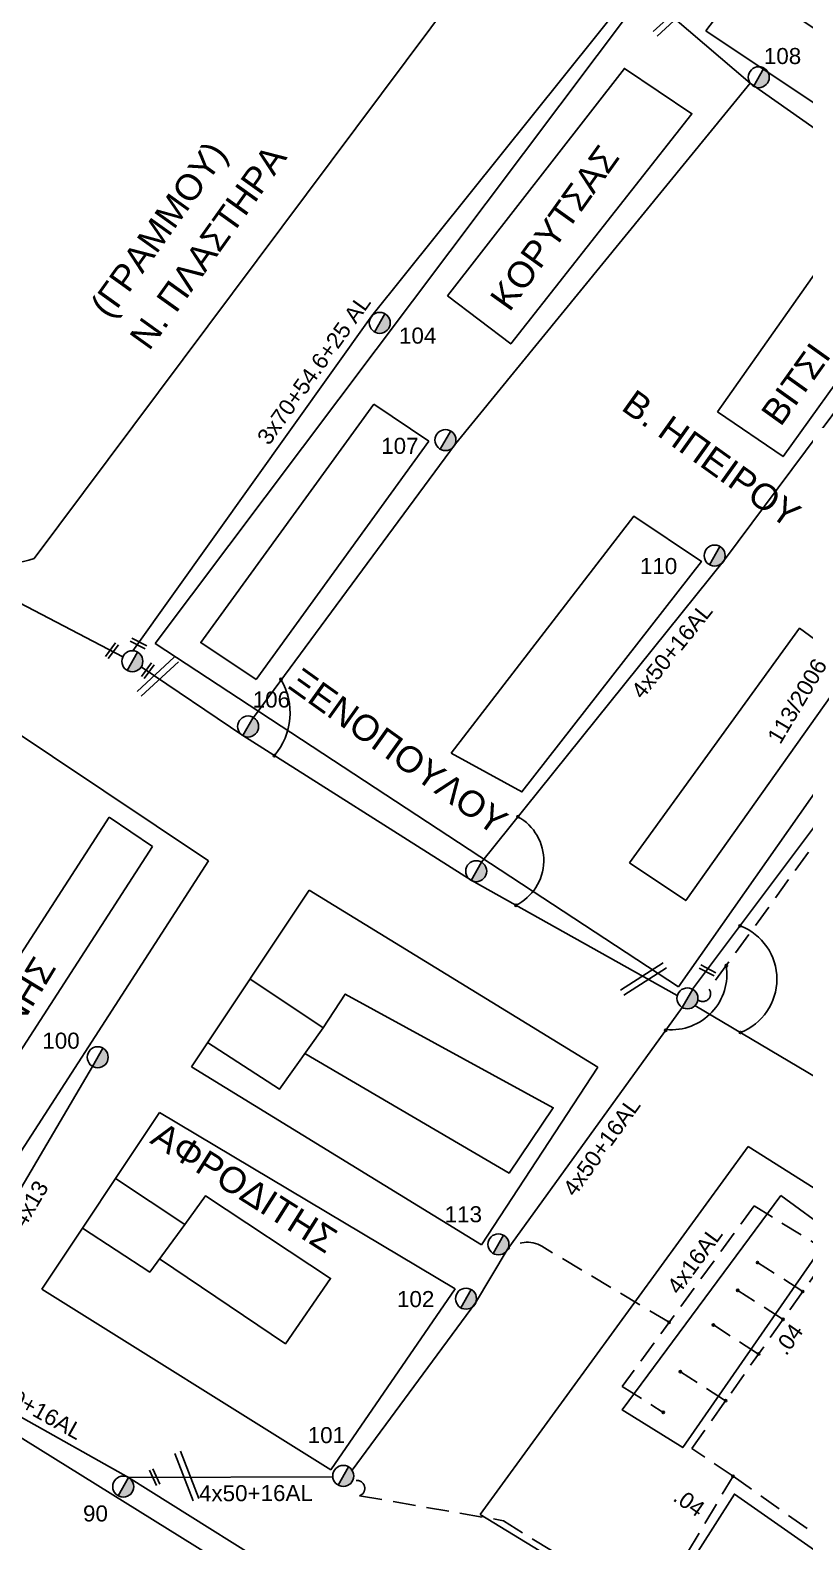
# Model space of a CAD drawing. Header units: millimetres. Extents: x 1091 to 3521, y 1177 to 2968.
# Drawn here: x 1917.6 to 2004.6, y 2706.1 to 2875.7 of the extents above; entities that cross this region are included whole.
import ezdxf
from ezdxf.enums import TextEntityAlignment as Align

# ---------------------------------------------------------------- set-up
doc = ezdxf.new("R2010")
doc.units = ezdxf.units.MM
doc.linetypes.add('DASHED', pattern=[19.05, 12.7, -6.35])
for name, color, linetype, lineweight in [('4x13', 7, 'Continuous', 30), ('4x50 + 13_5', 7, 'SYN_LINE', 30), ('Άγνωστα', 7, 'Continuous', 30), ('Γυμνά εναέρια ΧΤ και ΦΟΠ (3Φ)   4x50+16AL', 7, 'Continuous', 30), ('Συνεστραμμένα ΧΤ   3x70+54.6+25 AL', 7, 'SYN_LINE', 30), ('Υπόγεια Καλώδια Δικτύου ΧΤ   .04', 7, 'DASHED', 30), ('Υπόγεια Καλώδια Δικτύου ΧΤ   .10', 7, 'DASHED', 30), ('Υπόγεια καλώδια Παροχών ΧΤ   4x16AL', 7, 'DASHED', 30)]:
    doc.layers.add(name, color=color, linetype=linetype, lineweight=lineweight)
for name, color, linetype in [('TEXT ΚΑΛΩΔΙΩΝ', 7, 'Continuous'), ('ΑΓΝΩΣΤΟ ΥΠΟΓΕΙΟ ΚΑΛΩΔΙΟ', 7, 'DASHED'), ('Μηχανική τομή', 7, 'Continuous'), ('Στύλος ΦΜ', 7, 'Continuous'), ('Στύλος ΦΜ @ 1', 7, 'Continuous'), ('Συνδέσεις', 7, 'Continuous'), ('Τομή', 7, 'Continuous'), ('Υπόβαθρο ΔΕΗ', 7, 'Continuous')]:
    doc.layers.add(name, color=color, linetype=linetype)
doc.styles.add('arial', font='arial.ttf')
doc.styles.get("Standard").update_dxf_attribs({"font": 'arial.ttf', "height": 1.8})
doc.linetypes.add('SYN_LINE', pattern='A,0.5,-0.0001,["/\\/\\/\\/",Standard,S=0.1,R=0,X=0,Y=-0.05],-0.25', length=0.7501)

# ---------------------------------------------------------------- blocks, each defined once
blk = doc.blocks.new('ΥΠΑΡΧΩΝ ΤΣΙΜΕΝΤΕΝΙΟΣ ΣΤΥΛΟΣ')
at = {"layer": 'Στύλος ΦΜ'}
blk.add_hatch(color=7, dxfattribs=at).paths.add_polyline_path([(-1.29, -2.28, 0.574793), (2.62, 0, 0.268822), (1.3, 2.27)])
at = {"layer": 'Στύλος ΦΜ', "color": 7}
blk.add_line((-1.29, -2.28), (1.3, 2.27), dxfattribs=at)
blk.add_circle((0, 0), 2.62, dxfattribs=at)
at = {"layer": 'Στύλος ΦΜ', "flags": 4}
for tag, p in [('ΑΡΙΘΜΟΣ', (-4.68, 8.05)), ('ΤΥΠΟΣ', (-4.91, 3.03))]:
    blk.add_attdef(tag, p, '', height=4, dxfattribs=at)
blk = doc.blocks.new('_ΣΥΝΔΕΣΗ')
at = {"layer": 'Συνδέσεις', "linetype": 'SYN_LINE', "ltscale": 40}
blk.add_hatch(color=256, dxfattribs=at).paths.add_polyline_path([(0.5, -0.01, 1), (-0.5, -0.01, 1)])
at = {"layer": 'Συνδέσεις'}
blk.add_circle((0, -0.01), 0.5, dxfattribs=at)
blk = doc.blocks.new('ΤΟΜΗ')
at = {"layer": 'Τομή', "ltscale": 40}
for p, q in [((11.33, -0.65), (-11.4, -0.65)), ((11.33, -3.42), (-11.4, -3.42))]:
    blk.add_line(p, q, dxfattribs=at)
blk = doc.blocks.new('ΜΗΧΑΝΙΚΗ ΤΟΜΗ')
at = {"layer": 'Μηχανική τομή', "ltscale": 40}
for p, q in [((-3.79, 1.21), (3.79, 1.21)), ((3.79, -0.34), (-3.79, -0.34))]:
    blk.add_line(p, q, dxfattribs=at)

msp = doc.modelspace()

# ---------------------------------------------------------------- linework, layer by layer
at = {"layer": '4x13', "color": 2, "lineweight": -3, "ltscale": 0.1}
msp.add_lwpolyline([(1903.2, 2728.21), (1911.39, 2737.12), (1924.58, 2759.45)], dxfattribs=at)
at = {"layer": '4x50 + 13_5', "color": 5, "lineweight": -3, "ltscale": 0.1}
msp.add_lwpolyline([(1930.05, 2804.31), (1941.47, 2796.58), (1967.09, 2780.34), (1990.26, 2767.42)], dxfattribs=at)
at = {"layer": '4x50 + 13_5', "color": 30, "lineweight": -3, "ltscale": 0.1}
msp.add_lwpolyline([(1992.24, 2766.27), (2026.08, 2746.23)], dxfattribs=at)
at = {"layer": 'ΑΓΝΩΣΤΟ ΥΠΟΓΕΙΟ ΚΑΛΩΔΙΟ', "color": 6, "lineweight": -3, "ltscale": 0.2}
msp.add_lwpolyline([(1989.34, 2730.73), (1975.06, 2739.26, 0.334136), (1971.16, 2738.85, 1.647557)], format="xyb", dxfattribs=at)
for points in [[(2004.35, 2734.19), (1999.26, 2737.44)], [(2002.14, 2731.06), (1997.05, 2734.31)], [(1999.39, 2727.17), (1994.31, 2730.43)], [(1995.69, 2721.93), (1990.6, 2725.18)]]:
    msp.add_lwpolyline(points, dxfattribs=at)
at = {"layer": 'Γυμνά εναέρια ΧΤ και ΦΟΠ (3Φ)   4x50+16AL', "color": 5, "lineweight": -3, "ltscale": 0.1}
for points in [[(1986.4, 2880.14), (1998.46, 2869.79), (2022.75, 2852.74), (2045.54, 2840.48)], [(1965.33, 2829.34), (1998.46, 2869.79)], [(2022.75, 2852.74), (1995.55, 2816.32)], [(1942.64, 2798.62), (1965.33, 2829.34)], [(1968.26, 2782.38), (1995.55, 2816.32)]]:
    msp.add_lwpolyline(points, dxfattribs=at)
at = {"layer": 'Γυμνά εναέρια ΧΤ και ΦΟΠ (3Φ)   4x50+16AL', "color": 30, "lineweight": -3, "ltscale": 0.1}
msp.add_lwpolyline([(1991.98, 2768.12), (2010.84, 2793.27), (2021.78, 2809.13), (2047.71, 2839.84), (2063.63, 2861.88)], dxfattribs=at)
at = {"layer": 'Γυμνά εναέρια ΧΤ και ΦΟΠ (3Φ)   4x50+16AL', "color": 6, "lineweight": -3, "ltscale": 0.1}
for points in [[(1953.73, 2714.13), (1967.6, 2732.9), (1971.16, 2738.85), (1990.81, 2766.07)], [(1928.62, 2713.31), (1951.57, 2713.39)]]:
    msp.add_lwpolyline(points, dxfattribs=at)
at = {"layer": 'Γυμνά εναέρια ΧΤ και ΦΟΠ (3Φ)   4x50+16AL', "color": 27, "lineweight": -3, "ltscale": 0.1}
msp.add_lwpolyline([(1903.79, 2727.24), (1928.62, 2713.31), (1949.41, 2700.28), (1974.56, 2686.75)], dxfattribs=at)
at = {"layer": 'Συνεστραμμένα ΧΤ   3x70+54.6+25 AL', "color": 27, "lineweight": -3, "ltscale": 15}
msp.add_lwpolyline([(1929.1, 2806.1), (1955.95, 2843.68), (1984.85, 2879.77)], dxfattribs=at)
at = {"layer": 'Συνεστραμμένα ΧΤ   3x70+54.6+25 AL', "color": 85, "lineweight": -3, "ltscale": 15}
msp.add_lwpolyline([(1820.36, 2877.97), (1847.43, 2857.02), (1874.72, 2837.67), (1899.73, 2820.16), (1927.98, 2805.41)], dxfattribs=at)
at = {"layer": 'Υπόβαθρο ΔΕΗ', "lineweight": -3, "ltscale": 0.1}
for points in [[(1931.62, 2806.91), (1993.6, 2889.36)], [(1990.39, 2768.4), (2049.7, 2852.77), (1993.6, 2889.36)], [(1918.02, 2816.46), (1968.13, 2883.45)], [(1993.45, 2875.66), (1997.75, 2881.27), (2046.39, 2848.51), (2042.46, 2843.02), (1993.45, 2875.66)], [(1964.45, 2845.94), (1984.31, 2871.45), (1991.9, 2866.37), (1971.56, 2840.54), (1964.45, 2845.94)], [(1994.79, 2832.92), (2009.33, 2853.57), (2016.92, 2848.49), (2002.14, 2827.9), (1994.79, 2832.92)], [(1808.76, 2807.36), (1838.09, 2849.01), (1937.61, 2782.52)], [(1942.94, 2802.88), (1936.74, 2807.01), (1956.17, 2833.76)], [(1956.17, 2833.76), (1962.36, 2829.64)], [(1942.94, 2802.88), (1962.36, 2829.64)], [(1964.87, 2794.59), (1985.37, 2821.2), (1992.96, 2816.12), (1972.8, 2790.26), (1964.87, 2794.59)], [(1931.62, 2806.91), (1990.39, 2768.4)], [(1901.59, 2749.02), (1926.45, 2787.43)], [(1926.45, 2787.43), (1931.33, 2784.13)], [(1906.47, 2745.71), (1931.33, 2784.13)], [(1909.43, 2738.96), (1937.61, 2782.52)], [(1935.69, 2759.42), (1948.91, 2779.24)], [(1948.91, 2779.24), (1981.32, 2759.35)], [(1937.5, 2762.14), (1945.56, 2756.89), (1950.47, 2763.78), (1942.26, 2769.27)], [(1942.26, 2769.27), (1950.47, 2763.78), (1952.97, 2767.57), (1976.33, 2754.82), (1971.37, 2747.48), (1948.41, 2760.89)], [(1935.69, 2759.42), (1968.25, 2739.43)], [(1981.32, 2759.35), (1968.25, 2739.43)], [(1918.88, 2734.46), (1932.1, 2754.28)], [(1965.32, 2734.47), (1932.1, 2754.28)], [(1998.21, 2750.48), (1968.11, 2709.16)], [(1998.21, 2750.48), (2075.13, 2701.94), (2046.49, 2661.37)], [(1923.44, 2741.3), (1931.01, 2736.36), (1934.95, 2741.72), (1927.16, 2746.88)], [(1934.95, 2741.72), (1937.26, 2744.92), (1951.31, 2735.66), (1946.24, 2728.33), (1932.11, 2737.86)], [(1951.33, 2714.17), (1918.88, 2734.46)], [(1951.33, 2714.17), (1965.32, 2734.47)], [(1865.52, 2675.86), (1902.74, 2726.33), (1947.26, 2698.69)], [(2046.49, 2661.37), (1968.11, 2709.16)]]:
    msp.add_lwpolyline(points, dxfattribs=at)
for points in [[(1984.9, 2782.3), (2003.99, 2808.63), (2009.85, 2804.35), (1991.2, 2778.06)], [(2001.89, 2744.96), (1984.07, 2720.89), (1990.87, 2716.68), (2007.61, 2740.79)], [(1992.59, 2705.06), (1996.68, 2711.45), (2022.03, 2693.7), (2017.65, 2687.53)]]:
    msp.add_lwpolyline(points, close=True, dxfattribs=at)
msp.add_arc((1913.73, 2829.01), 13.26, 246.8356, 288.8563, dxfattribs=at)
at = {"layer": 'Υπόβαθρο ΔΕΗ', "lineweight": -3}
for centre, radius, start, end in [((1939.42, 2799.12), 7.35, 319.4233, 30.7903), ((1969.66, 2782.56), 5.6, 296.1248, 61.2895), ((1995.02, 2769.24), 6.42, 291.2002, 69.0119), ((1989.58, 2769.81), 6.25, 264.8715, 8.7417)]:
    msp.add_arc(centre, radius, start, end, dxfattribs=at)
at = {"layer": 'Υπόγεια Καλώδια Δικτύου ΧΤ   .04', "color": 6, "lineweight": -3, "ltscale": 0.2}
for points in [[(1996.52, 2713.45), (1991.9, 2716.57), (2007.42, 2738.53), (1998.89, 2743.8)], [(1991.41, 2704.88), (1996.52, 2713.45), (2014.89, 2700.53), (2011.22, 2695.37)]]:
    msp.add_lwpolyline(points, dxfattribs=at)
at = {"layer": 'Υπόγεια Καλώδια Δικτύου ΧΤ   .10', "color": 6, "lineweight": -3, "ltscale": 0.2}
for points in [[(2060.36, 2859.35), (2048.5, 2842.99, -0.360244), (2049.39, 2839.2), (2022.89, 2808.19), (1993.84, 2768.11, -0.888789), (1992.56, 2766.95)], [(1953.54, 2712.63, -1.329372), (1954.58, 2711.26), (1970.73, 2708.46), (1986.97, 2698.35), (1991.41, 2704.88)]]:
    msp.add_lwpolyline(points, format="xyb", dxfattribs=at)
at = {"layer": 'Υπόγεια καλώδια Παροχών ΧΤ   4x16AL', "color": 6, "lineweight": -3, "ltscale": 0.2}
msp.add_lwpolyline([(1998.89, 2743.8), (1984.08, 2723.53), (1988.69, 2720.62)], dxfattribs=at)

# ---------------------------------------------------------------- block references
at = {"layer": 'Μηχανική τομή', "lineweight": -3}
for p, xscale, yscale, zscale, rotation in [((1926.85, 2806.05), 0.2499999999999672, 0.2499999999999672, 0.2499999999999672, 53.21522048561384), ((1929.69, 2806.81), 0.2499999999999672, 0.2499999999999672, 0.2499999999999672, 332.6755293290581), ((1930.88, 2803.8), 0.2499999999999672, 0.2499999999999672, 0.2499999999999672, 53.21522048561384), ((1993.59, 2770.13), 0.2499999999999671, 0.2499999999999671, 0.2499999999999671, 332.6755293290581), ((1931.65, 2713.39), 0.2499999999999671, 0.2499999999999671, 0.2499999999999671, 114.4620353764245)]:
    msp.add_blockref('ΜΗΧΑΝΙΚΗ ΤΟΜΗ', p, dxfattribs=dict(at, xscale=xscale, yscale=yscale, zscale=zscale, rotation=rotation))
at = {"layer": 'Στύλος ΦΜ @ 1', "lineweight": -3, "ltscale": 40}
ref = msp.add_blockref('ΥΠΑΡΧΩΝ ΤΣΙΜΕΝΤΕΝΙΟΣ ΣΤΥΛΟΣ', (1999.41, 2870.47), dxfattribs=dict(at, xscale=0.4499999999998181, yscale=0.4499999999998181, zscale=0.4499999999998181))
ref.add_attrib('ΤΥΠΟΣ', '108', (1999.98, 2871.95), dxfattribs={"layer": 'Στύλος ΦΜ', "height": 1.8, "flags": 4})
ref = msp.add_blockref('ΥΠΑΡΧΩΝ ΤΣΙΜΕΝΤΕΝΙΟΣ ΣΤΥΛΟΣ', (1956.84, 2842.9), dxfattribs=dict(at, xscale=0.4499999999998181, yscale=0.4499999999998181, zscale=0.4499999999998181))
ref.add_attrib('ΤΥΠΟΣ', '104', (1959, 2840.57), dxfattribs={"layer": 'Στύλος ΦΜ', "height": 1.8, "flags": 4})
ref = msp.add_blockref('ΥΠΑΡΧΩΝ ΤΣΙΜΕΝΤΕΝΙΟΣ ΣΤΥΛΟΣ', (1964.22, 2829.75), dxfattribs=dict(at, xscale=0.4499999999998181, yscale=0.4499999999998181, zscale=0.4499999999998181))
ref.add_attrib('ΤΥΠΟΣ', '107', (1957, 2828.2), dxfattribs={"layer": 'Στύλος ΦΜ', "height": 1.8, "flags": 4})
ref = msp.add_blockref('ΥΠΑΡΧΩΝ ΤΣΙΜΕΝΤΕΝΙΟΣ ΣΤΥΛΟΣ', (1994.46, 2816.78), dxfattribs=dict(at, xscale=0.4499999999998181, yscale=0.4499999999998181, zscale=0.4499999999998181))
ref.add_attrib('ΤΥΠΟΣ', '110', (1986.06, 2814.71), dxfattribs={"layer": 'Στύλος ΦΜ', "height": 1.8, "flags": 4})
at = {"layer": 'Στύλος ΦΜ @ 1', "lineweight": -3, "ltscale": 40, "xscale": 0.4499999999998181, "yscale": 0.4499999999998181, "zscale": 0.4499999999998181}
for p in [(1929.05, 2804.92), (1967.67, 2781.36), (1991.4, 2767.09)]:
    msp.add_blockref('ΥΠΑΡΧΩΝ ΤΣΙΜΕΝΤΕΝΙΟΣ ΣΤΥΛΟΣ', p, dxfattribs=at)
at = {"layer": 'Στύλος ΦΜ @ 1', "lineweight": -3, "ltscale": 40}
ref = msp.add_blockref('ΥΠΑΡΧΩΝ ΤΣΙΜΕΝΤΕΝΙΟΣ ΣΤΥΛΟΣ', (1942.05, 2797.6), dxfattribs=dict(at, xscale=0.4499999999998181, yscale=0.4499999999998181, zscale=0.4499999999998181))
ref.add_attrib('ΤΥΠΟΣ', '106', (1942.57, 2799.73), dxfattribs={"layer": 'Στύλος ΦΜ', "height": 1.8, "flags": 4})
ref = msp.add_blockref('ΥΠΑΡΧΩΝ ΤΣΙΜΕΝΤΕΝΙΟΣ ΣΤΥΛΟΣ', (1925.16, 2760.48), dxfattribs=dict(at, xscale=0.4499999999998181, yscale=0.4499999999998181, zscale=0.4499999999998181))
ref.add_attrib('ΤΥΠΟΣ', '100', (1918.94, 2761.44), dxfattribs={"layer": 'Στύλος ΦΜ', "height": 1.8, "flags": 4})
ref = msp.add_blockref('ΥΠΑΡΧΩΝ ΤΣΙΜΕΝΤΕΝΙΟΣ ΣΤΥΛΟΣ', (1970.17, 2739.48), dxfattribs=dict(at, xscale=0.4499999999998181, yscale=0.4499999999998181, zscale=0.4499999999998181))
ref.add_attrib('ΤΥΠΟΣ', '113', (1964.13, 2741.96), dxfattribs={"layer": 'Στύλος ΦΜ', "height": 1.8, "flags": 4})
ref = msp.add_blockref('ΥΠΑΡΧΩΝ ΤΣΙΜΕΝΤΕΝΙΟΣ ΣΤΥΛΟΣ', (1966.53, 2733.38), dxfattribs=dict(at, xscale=0.4499999999998181, yscale=0.4499999999998181, zscale=0.4499999999998181))
ref.add_attrib('ΤΥΠΟΣ', '102', (1958.77, 2732.44), dxfattribs={"layer": 'Στύλος ΦΜ', "height": 1.8, "flags": 4})
ref = msp.add_blockref('ΥΠΑΡΧΩΝ ΤΣΙΜΕΝΤΕΝΙΟΣ ΣΤΥΛΟΣ', (1952.74, 2713.49), dxfattribs=dict(at, xscale=0.4499999999998181, yscale=0.4499999999998181, zscale=0.4499999999998181))
ref.add_attrib('ΤΥΠΟΣ', '101', (1948.75, 2717.17), dxfattribs={"layer": 'Στύλος ΦΜ', "height": 1.8, "flags": 4})
ref = msp.add_blockref('ΥΠΑΡΧΩΝ ΤΣΙΜΕΝΤΕΝΙΟΣ ΣΤΥΛΟΣ', (1928.03, 2712.29), dxfattribs=dict(at, xscale=0.4499999999998181, yscale=0.4499999999998181, zscale=0.4499999999998181))
ref.add_attrib('ΤΥΠΟΣ', '90', (1923.51, 2708.38), dxfattribs={"layer": 'Στύλος ΦΜ', "height": 1.8, "flags": 4})
at = {"layer": 'Συνδέσεις', "lineweight": -3, "xscale": 0.25, "yscale": 0.25, "zscale": 0.25}
for p in [(1945.74, 2802.89), (1945.01, 2794.34), (1972.35, 2787.47), (1972.12, 2777.53), (1997.31, 2775.23), (1995.76, 2770.77), (1988.95, 2763.49), (1997.34, 2763.26), (1999.27, 2737.44), (1997.05, 2734.31), (2004.35, 2734.19), (1989.34, 2730.73), (1994.31, 2730.43), (2002.14, 2731.06), (1999.39, 2727.18), (1990.6, 2725.19), (1995.69, 2721.93), (1988.69, 2720.62), (1996.52, 2713.45)]:
    msp.add_blockref('_ΣΥΝΔΕΣΗ', p, dxfattribs=at)
at = {"layer": 'Τομή', "lineweight": -3}
for p, xscale, yscale, zscale, rotation in [((1990.21, 2876.87), 0.2499999999999996, 0.2499999999999996, 0.2499999999999996, 222.5462385209705), ((1932.24, 2802.81), 0.2499999999999996, 0.2499999999999996, 0.2499999999999996, 222.5462385209705), ((1986.19, 2769.69), 0.2499999999999999, 0.2499999999999999, 0.2499999999999999, 32.65513411739678), ((1934.7, 2713.31), 0.2499999999999999, 0.2499999999999999, 0.2499999999999999, 111.235912212897)]:
    msp.add_blockref('ΤΟΜΗ', p, dxfattribs=dict(at, xscale=xscale, yscale=yscale, zscale=zscale, rotation=rotation))

# ---------------------------------------------------------------- texts
at = {"lineweight": -3, "ltscale": 40, "char_height": 2.9, "width": 64.8866, "attachment_point": 1, "style": 'arial'}
for s, insert, rotation in [('(ΓΡΑΜΜΟΥ)', (1924.16, 2844.9), 54.4453), ('N. ΠΛΑΣΤΗΡΑ', (1928.57, 2841.35), 54.4453), ('ΚΟΡΥΤΣΑΣ', (1969.05, 2845.71), 54.4453), ('ΒΙΤΣΙ', (1999.5, 2832.84), 54.4453), ('Β. ΗΠΕΙΡΟΥ', (1985.52, 2835.57), 324.4453), ('ΞΕΝΟΠΟΥΛΟΥ', (1948.08, 2804.35), 324.4453), ('ΙΣΜΗΝΗΣ', (1908.58, 2756.45), 58.6559), ('ΑΦΡΟΔΙΤΗΣ', (1932.46, 2753.38), 327.7584)]:
    msp.add_mtext(s, dxfattribs=dict(at, insert=insert, rotation=rotation))
at = {"layer": 'TEXT ΚΑΛΩΔΙΩΝ', "lineweight": -3, "ltscale": 0.1, "style": 'arial'}
for s, rotation, p in [(' 3x70+54.6+25 AL', 54.4544, (1949.23, 2837.37)), ('4x50+16AL', 51.1954, (1989.64, 2806.11)), ('4x50+16AL', 54.169, (1981.75, 2750.44)), ('4x13', 59.4283, (1917.56, 2744.03)), (' 4x16AL', 53.8509, (1992.01, 2737.43)), ('  .04', 54.7447, (2002.36, 2728.26)), ('4x50+16AL', 330.9586, (1917.67, 2721.36)), ('4x50+16AL', 0.2086, (1942.93, 2711.56)), ('  .04', 324.8883, (1991.03, 2710.93))]:
    msp.add_text(s, height=1.8, rotation=rotation, dxfattribs=at).set_placement(p, align=Align.MIDDLE_CENTER)
at = {"layer": 'Άγνωστα', "color": 7, "lineweight": -3, "insert": (2000.27, 2796.41), "char_height": 1.8, "width": 4.551914400963141e-14, "attachment_point": 1, "rotation": 59.3758}
msp.add_mtext('113/2006', dxfattribs=at)

doc.saveas('drawing.dxf')
